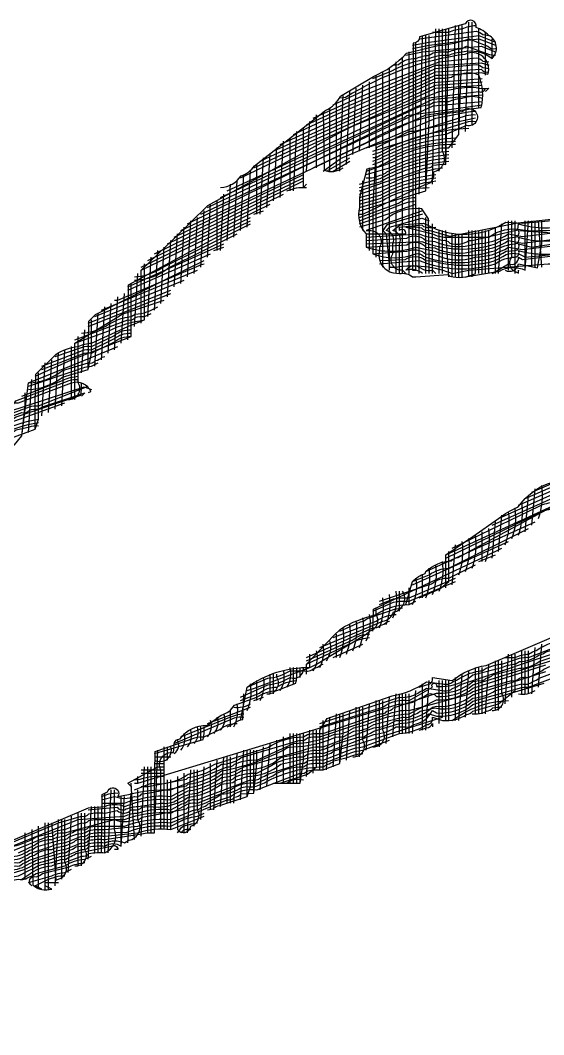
# Model space of a CAD drawing. Header units: millimetres. Extents: x 127 to 2034, y 513 to 812.
# Drawn here: x 1881.83 to 1884.99, y 526.45 to 532.58 of the extents above; entities that cross this region are included whole.
import ezdxf

# ---------------------------------------------------------------- set-up
doc = ezdxf.new("R2010")
doc.units = ezdxf.units.MM

# ---------------------------------------------------------------- blocks, each defined once
blk = doc.blocks.new('slj1')
at = {"color": 7, "linetype": 'Continuous'}
for points in [[(6.98, 3.4), (7.0625, 3.4275, -0.079867), (7.17, 3.46, -0.128288), (7.23, 3.47), (7.26, 3.51), (7.27, 3.78), (7.27, 3.84)], [(7, 3.68), (7.0575, 3.7025, -0.091936), (7.17, 3.74, -0.128288), (7.23, 3.75, -0.101873), (7.27, 3.76, -0.242423), (7.36, 3.74, 0.511311), (7.35, 3.81, 0.123106), (7.312, 3.834, 0.930572), (7.2788, 3.8447), (7.1412, 3.8053, -0.384278), (7.122, 3.786), (7.12, 3.1), (7.13, 3.1), (7.13, 3.79)], [(7.18, 3.82), (7.23, 3.82, -0.101873), (7.27, 3.83, -0.101873), (7.31, 3.84)], [(6.96, 3.34), (7.16, 3.41, 0.293702), (7.1825, 3.4175, -0.071068), (7.22, 3.42), (7.23, 3.83)], [(6.96, 3.27), (6.97, 3.27), (7.16, 3.36, 0.495274), (7.1825, 3.3975, 0.542165), (7.21, 3.46), (7.21, 3.83)], [(7.14, 3.8), (7.3125, 3.8225, -0.133918), (7.3325, 3.8125), (7.35, 3.81)], [(6.54, 3.35, 0.250721), (6.602, 3.386, 0.192582), (6.642, 3.416), (6.858, 3.584, 0.170623), (6.902, 3.626), (7.002, 3.686, 0.103209), (7.102, 3.756), (7.2, 3.78, 0.080249), (7.29, 3.8), (7.3475, 3.7775, 0.312376), (7.37, 3.77)], [(7.06, 3.72), (7.0775, 3.7225, -0.187601), (7.13, 3.74, -0.101873), (7.17, 3.75), (7.1825, 3.7575, -0.071068), (7.23, 3.76, -0.101873), (7.27, 3.77), (7.2825, 3.7775), (7.3525, 3.7525), (7.37, 3.75)], [(6.72, 3.48), (6.85, 3.54), (7.19, 3.69), (7.21, 3.69), (7.3275, 3.6975), (7.3475, 3.6925, 0.664627), (7.2775, 3.7525, 0.105366), (6.9175, 3.6225), (6.9, 3.62)], [(6.88, 3.6), (6.9825, 3.6475), (7.2, 3.73), (7.3125, 3.7425, -0.133918), (7.3325, 3.7325), (7.35, 3.73)], [(6.8, 3.54), (6.9025, 3.5875), (7.19, 3.71), (7.3125, 3.7225, -0.133918), (7.3325, 3.7125), (7.35, 3.71)], [(6.42, 3.22), (6.5625, 3.2875), (7.16, 3.57), (7.3275, 3.5925, 0.155205), (7.32, 3.69, 0.193916), (7.26, 3.69, 0.293702), (7.2375, 3.6825, -0.071068), (7.19, 3.68), (6.7, 3.46)], [(6.76, 3.51), (6.8825, 3.5675), (7.19, 3.7), (7.3275, 3.7075, 0.312376), (7.35, 3.7)], [(6.3, 2.94), (6.3, 3.1), (6.398, 3.194), (6.502, 3.296), (6.9025, 3.5175), (6.9425, 3.5375), (7.2, 3.64), (7.2425, 3.6475, -0.078052), (7.3125, 3.6525, 0.113888), (7.35, 3.65), (7.34, 3.64)], [(6.56, 3.34), (6.69, 3.4), (7.16, 3.62), (7.32, 3.64, 0.468375), (7.34, 3.65)], [(6.5, 3.29), (7.13, 3.59, -0.101873), (7.17, 3.6), (7.1825, 3.6075, -0.071068), (7.23, 3.61, -0.101873), (7.27, 3.62, -0.193916), (7.33, 3.62)], [(6.44, 3.24), (7.0825, 3.5575, 0.133918), (7.1025, 3.5675), (7.33, 3.6)], [(6.82, 3.41), (6.9825, 3.4875, -0.11591), (7.27, 3.58, -1.810136), (7.2825, 3.5375), (7.22, 3.51, 0.104058), (7.01, 3.44), (7, 3.44)], [(6.85, 3.4), (6.9025, 3.4375), (7.19, 3.56), (7.2825, 3.5775, -0.113888), (7.31, 3.58)], [(6.85, 3.58), (6.8525, 3.4025, 0.247), (6.91, 3.41)], [(6.98, 3.47), (7.2825, 3.5675, -0.113888), (7.31, 3.57)], [(7.31, 3.56), (7.1375, 3.5225, -0.113888), (7.11, 3.52), (7.01, 3.47), (7, 3.3), (7, 3.15, 0.182154), (7.13, 3.15, -0.293702), (7.1525, 3.1425, 0.144489), (7.32, 3.13, 0.136088), (7.4025, 3.1575), (7.43, 3.16, 0.535184), (7.44, 3.18), (7.48, 3.17), (7.99, 3.25), (8.0125, 3.2625, 0.113888), (8.04, 3.26, -0.091812), (8.22, 3.24, 0.182402), (8.27, 3.25), (8.35, 3.24)], [(7, 3.46), (7.2825, 3.5475, -0.113888), (7.31, 3.55)], [(7, 3.45), (7.0225, 3.4575, -0.107477), (7.29, 3.53)], [(7, 3.43), (7.0225, 3.4375, -0.120166), (7.25, 3.5)], [(7.25, 3.48, 0.145904), (7.0375, 3.4225, 0.133918), (7.0175, 3.4125), (6.982, 3.406), (6.96, 3.32), (6.96, 3.29, 0.264613), (6.98, 3.21), (6.98, 3.17, 0.16459), (7.13, 3.17), (7.1875, 3.1575, 0.1546), (7.37, 3.16, -0.141676), (7.43, 3.18, 0.535184), (7.44, 3.2, 0.140996), (7.6, 3.2, 0.080249)], [(7, 3.42), (7.0225, 3.4275, -0.120166), (7.25, 3.49)], [(6.96, 3.36), (7.0225, 3.3775, -0.109291), (7.23, 3.44)], [(6.98, 3.39), (7.05, 3.41, -0.097999), (7.23, 3.46)], [(6.98, 3.38, 0.162278), (7.0225, 3.3875, 0.133918), (7.0425, 3.3975, -0.09447), (7.23, 3.45)], [(6.96, 3.35), (7.0225, 3.3675, -0.109291), (7.23, 3.43)], [(6.96, 3.33), (7.0425, 3.3575, -0.075025), (7.21, 3.41)], [(6.96, 3.32), (7.0225, 3.3375, -0.093655), (7.19, 3.39)], [(6.96, 3.31), (7.0225, 3.3275, -0.093655), (7.19, 3.38)], [(6.74, 3.34), (6.7625, 3.3475, -0.113888), (6.79, 3.35), (6.8, 3.36)], [(6.96, 3.3), (7.0225, 3.3175, -0.093655), (7.19, 3.37)], [(6.96, 3.29), (7.0225, 3.3075, -0.13706), (7.17, 3.35)], [(6.96, 3.26), (7.0775, 3.3025, -0.187601), (7.13, 3.32)], [(6.98, 3.2), (7.14, 3.21, 0.101873), (7.18, 3.2), (7.21, 3.19, -0.293702), (7.2325, 3.1825, 0.239566), (7.29, 3.19), (7.3, 3.19), (7.4375, 3.2225), (7.44, 3.24, 0.140996), (7.6, 3.24, 0.080249), (7.69, 3.26), (7.71, 3.26), (8, 3.32), (8.0125, 3.3225, 0.113888), (8.04, 3.32, -0.091812), (8.22, 3.3), (8.33, 3.31)], [(7.08, 3.09), (7.08, 3.18, 0.505171), (7.06, 3.22), (7.0825, 3.2375), (7.1525, 3.2425), (7.1912, 3.2247, 0.236949), (7.4012, 3.2453), (7.4525, 3.2425), (7.6775, 3.2625), (7.7, 3.27, 0.113888), (7.7625, 3.2775, 0.133918), (7.7825, 3.2875), (7.8, 3.29, 0.073187), (7.99, 3.32), (8.2, 3.3, 0.133054), (8.29, 3.3), (8.35, 3.29)], [(8.33, 3.32), (8.07, 3.33, -0.148998), (8, 3.34), (7.7806, 3.3051, -0.134134), (7.6806, 3.2851, 0.291784), (7.6394, 3.2649), (7.4375, 3.2425), (7.2325, 3.2025), (7.17, 3.22, -0.293702), (7.1475, 3.2275, 0.071068), (7.1, 3.23), (7.18, 3.21, 0.101873), (7.22, 3.2), (7.35, 3.2, -0.217668), (7.4525, 3.2225, 0.071068), (7.5, 3.22, 0.073187), (7.69, 3.25), (7.9, 3.28, 0.080249), (7.99, 3.3), (8.2, 3.28, 0.133054), (8.29, 3.28), (8.35, 3.27)], [(6.96, 3.25), (7.0825, 3.2975, -0.083886), (7.13, 3.31)], [(7.17, 3.09), (7.17, 3.13), (7.168, 3.256), (7.148, 3.286, 0.205744), (7.0375, 3.2525), (6.96, 3.23)], [(6.98, 3.18), (7.1475, 3.1875, 0.1732), (7.37, 3.18, -0.141676), (7.43, 3.2, 0.535184), (7.44, 3.22), (7.5575, 3.2125), (7.5625, 3.2175, -0.071068), (7.61, 3.22, 0.20335), (7.65, 3.23), (7.66, 3.23, 0.293702), (7.6825, 3.2375), (7.9425, 3.2775, -0.113888), (7.97, 3.28, 0.365513), (8, 3.31), (8.2, 3.29, 0.133054), (8.29, 3.29), (8.35, 3.28)], [(6.98, 3.19), (7.1025, 3.1975, -0.342957), (7.16, 3.19), (7.1875, 3.1875, 0.194524), (7.31, 3.18, 0.136717), (7.41, 3.21), (7.4525, 3.2025), (7.84, 3.25), (7.88, 3.26, 0.11832), (7.99, 3.28), (8.2, 3.26, 0.133054), (8.29, 3.26), (8.35, 3.25)], [(7.15, 3.28), (6.98, 3.22), (6.99, 3.22, -0.611936), (7.02, 3.17), (7.02, 3.16, 0.43526), (7.0625, 3.0925), (7.08, 3.09, -0.236068), (7.12, 3.08), (7.13, 3.08), (7.2275, 3.0875), (7.2325, 3.0825, 0.180088), (7.31, 3.09), (7.31, 3.22)], [(6.98, 3.17), (7.1025, 3.1775, -0.396886), (7.16, 3.17), (7.1875, 3.1675, 0.194524), (7.31, 3.16, 0.136717), (7.41, 3.19), (7.4525, 3.1825), (7.84, 3.23), (7.88, 3.24, 0.11832), (7.99, 3.26), (8.2, 3.24, 0.133054), (8.29, 3.24), (8.35, 3.23)], [(7.02, 3.12), (7.14, 3.13, 0.176262), (7.37, 3.12, -0.141676), (7.43, 3.14, 0.535184), (7.44, 3.16, 0.140996), (7.6, 3.16, 0.182402), (7.65, 3.17), (7.66, 3.17, 0.293702), (7.6825, 3.1775), (7.9425, 3.2175, -0.113888), (7.97, 3.22, 0.365513), (8, 3.25), (8.2, 3.23, 0.133054), (8.29, 3.23), (8.35, 3.22)], [(7.15, 3.27), (7.0425, 3.2375), (7.03, 3.22), (7.04, 3.21), (7.05, 3.11), (7.07, 3.11, -0.14078), (7.24, 3.09), (7.29, 3.1), (7.53, 3.12), (7.59, 3.12, 0.716283), (7.63, 3.17), (7.63, 3.26)], [(7.1, 3.09), (7.09, 3.1, -0.611936), (7.06, 3.15), (7.06, 3.18, 0.505171), (7.04, 3.22), (7.05, 3.23), (7.1475, 3.2575), (7.17, 3.25)], [(7.28, 3.08), (7.3825, 3.0975, -0.256767), (7.46, 3.1), (7.47, 3.25)], [(7.4, 3.1, 0.505171), (7.44, 3.12), (7.4975, 3.1075), (7.51, 3.18), (7.51, 3.25)], [(7.44, 3.09), (7.44, 3.1), (7.4375, 3.0925, -0.554248), (7.42, 3.14), (7.42, 3.25)], [(6.28, 3.08, 0.136088), (6.3625, 3.1075), (6.63, 3.24)], [(6.98, 3.21), (7.1, 3.21, 0.720759), (7.08, 3.22), (7.08, 3.23), (7.1475, 3.2375), (7.1525, 3.2325, 0.071068), (7.19, 3.23)], [(7, 3.15), (7.1025, 3.1575, -0.266957), (7.16, 3.15), (7.1875, 3.1475, 0.194524), (7.31, 3.14, 0.136717), (7.41, 3.17), (7.4525, 3.1625), (7.84, 3.21), (7.88, 3.22, 0.11832), (7.99, 3.24), (8.2, 3.22, 0.133054), (8.29, 3.22), (8.35, 3.21)], [(7.02, 3.13), (7.0975, 3.1325, -0.328126), (7.16, 3.13), (7.1875, 3.1275, 0.119443), (7.32, 3.12, 0.136088), (7.4025, 3.1475, -0.247), (7.46, 3.14), (7.66, 3.16, 0.293702), (7.6825, 3.1675), (7.7, 3.17, 0.113888), (7.7625, 3.1775, 0.133918), (7.7825, 3.1875), (7.8, 3.19, 0.073187), (7.99, 3.22), (8.17, 3.2, -0.182402), (8.22, 3.19), (8.35, 3.19), (8.368, 3.186, -0.641698), (8.36, 3.17)], [(7.36, 3.09), (7.41, 3.12, 0.576553), (7.44, 3.14), (7.4525, 3.1325), (7.93, 3.19), (7.9425, 3.1975, 0.347841), (8, 3.23), (8.2, 3.21, 0.133054), (8.29, 3.21), (8.35, 3.2)], [(6.28, 3.07, 0.161608), (6.3825, 3.1075), (6.59, 3.21)], [(5.98, 2.62), (5.98, 2.7), (5.982, 2.786), (6.042, 2.846, -0.11832), (6.11, 2.87, -0.101873), (6.15, 2.88), (6.26, 2.93), (6.31, 2.95), (6.31, 3.12)], [(7.15, 3.09, 0.259426), (7.1, 3.1, -0.414214), (7.14, 3.11), (7.1525, 3.1025, 0.113888), (7.18, 3.1), (7.19, 3.09)], [(6.12, 2.91, 0.136088), (6.2025, 2.9375), (6.2225, 2.9475, -0.083886), (6.27, 2.96), (6.2825, 2.9675, 0.1271), (6.35, 2.99)], [(5.96, 2.74, 0.161608), (6.0625, 2.7775), (6.14, 2.8), (6.15, 2.85), (6.15, 2.95)], [(6.1, 2.89), (6.26, 2.95, 0.293702), (6.2825, 2.9575, -0.113888), (6.31, 2.96), (6.33, 2.97)], [(6.1, 2.88), (6.2025, 2.9175, -0.079867), (6.31, 2.95)], [(6.04, 2.84), (6.1225, 2.8675, -0.113888), (6.15, 2.87), (6.2175, 2.9025, -0.187601), (6.27, 2.92)], [(6, 2.81), (6.1225, 2.8575, -0.113888), (6.15, 2.86), (6.2175, 2.8925, -0.187601), (6.27, 2.91)], [(6, 2.8), (6.1225, 2.8475, -0.113888), (6.15, 2.85), (6.2175, 2.8825, -0.187601), (6.27, 2.9)], [(6.08, 2.71, 0.611936), (6.11, 2.76), (6.11, 2.9)], [(5.96, 2.76, 0.161608), (6.0625, 2.7975), (6.14, 2.82, 0.293702), (6.1625, 2.8275, 0.133918), (6.1825, 2.8375), (6.19, 2.84)], [(5.74, 2.53), (5.8225, 2.5675, -0.083886), (5.87, 2.58), (5.98, 2.62), (5.99, 2.65), (5.99, 2.79)], [(5.96, 2.75), (6.11, 2.8, -0.101873), (6.15, 2.81), (6.17, 2.82)], [(5.72, 2.34), (5.72, 2.41), (5.722, 2.516), (5.78, 2.57), (5.9225, 2.6575), (6.1175, 2.7225, 0.071068), (6.12, 2.76)], [(5.86, 2.43), (5.86, 2.45), (5.862, 2.656), (5.882, 2.676, 0.192582), (5.922, 2.706), (6.0825, 2.7675, -0.113888), (6.11, 2.77)], [(5.92, 2.7), (5.93, 2.7), (6.09, 2.76, -0.418712), (6.1475, 2.7325), (6.14, 2.73)], [(5.94, 2.72), (6.0625, 2.7675, -0.083886), (6.11, 2.78)], [(5.86, 2.65), (5.9625, 2.6875, -0.113888), (5.99, 2.69), (6.14, 2.75)], [(5.86, 2.64), (5.94, 2.67, 0.293702), (5.9625, 2.6775, -0.113888), (5.99, 2.68), (6.0025, 2.6875), (6.13, 2.73), (6.12, 2.72)], [(5.88, 2.46), (5.88, 2.51, -0.453695), (5.9175, 2.5725), (5.94, 2.6), (5.95, 2.69), (5.95, 2.73)], [(7.14, 1.84), (7.1625, 1.8475, 0.504798), (7.18, 1.87), (7.24, 1.86, -0.131663), (7.342, 1.906), (7.54, 1.99, -0.598932)], [(7.22, 2.14), (7.22, 2.24), (7.302, 2.296), (7.38, 2.35, -0.087559), (7.438, 2.384), (7.46, 2.41, -0.16379), (7.5575, 2.4625), (7.67, 2.52, -0.141676), (7.73, 2.54), (7.76, 2.57, -0.618072), (7.7875, 2.5925), (7.79, 2.7)], [(5.78, 2.57), (5.87, 2.6, -0.081967), (5.99, 2.64)], [(5.8, 2.59), (5.87, 2.61, -0.081967), (5.99, 2.65)], [(5.76, 2.55), (5.8425, 2.5875, 0.098524), (5.9225, 2.6175), (5.9625, 2.6275, -0.113888), (5.99, 2.63)], [(7.1, 2.09), (7.12, 2.16, -0.123106), (7.158, 2.184), (7.16, 2.19, -0.173447), (7.2375, 2.2225, -0.171293), (7.2575, 2.2325), (7.3225, 2.2675), (7.55, 2.39), (7.55, 2.5)], [(7.5, 2.35, 0.123106), (7.51, 2.45)], [(6.18, 1.34), (6.18, 1.35), (6.182, 1.516), (6.198, 1.524, -1.117966), (6.23, 1.51), (6.262, 1.516, -0.07322), (6.39, 1.53), (6.56, 1.6, 0.293702), (6.5825, 1.6075, -0.128288), (6.65, 1.62), (6.76, 1.67, 0.099792), (6.8825, 1.6975, 0.150368), (6.9425, 1.7175), (6.9825, 1.7275, -0.10488), (7.11, 1.76), (7.1925, 1.8025, 0.190171), (7.3025, 1.8375), (7.5225, 1.9075, -0.083886)], [(7.24, 2.26), (7.5025, 2.3875, -0.083886), (7.55, 2.4), (7.57, 2.41)], [(7.44, 2.3, 0.123106), (7.45, 2.4)], [(6.18, 1.49), (6.25, 1.49, -0.101873), (6.29, 1.5, -0.115797), (6.39, 1.51), (6.4425, 1.5375, 0.133598), (6.5425, 1.5775, 0.1271), (6.61, 1.6), (6.79, 1.65, -0.128288), (6.85, 1.66), (7.0025, 1.7175, 0.1271), (7.07, 1.74, 0.209565), (7.18, 1.78), (7.1925, 1.7825, 0.190171), (7.3025, 1.8175), (7.5225, 1.8875, -0.083886)], [(7.22, 2.23), (7.5025, 2.3675, -0.083886), (7.55, 2.38), (7.57, 2.39)], [(7.4, 2.27, 0.123106), (7.41, 2.37)], [(7.42, 2.29, 0.133918), (7.43, 2.38)], [(7.4, 1.93), (7.43, 1.93, -0.101873), (7.47, 1.94), (7.4825, 1.9475, 0.133918), (7.5025, 1.9575), (7.5225, 1.9675, -0.083886), (7.57, 1.98), (7.6, 1.99, 0.293702), (7.6225, 1.9975, 0.133918), (7.6425, 2.0075), (7.7425, 2.0275), (8.1, 2.19), (8.1925, 2.1725, 0.288471), (8.39, 2.18, 0.716283), (8.43, 2.23), (8.43, 2.33)], [(7.12, 2.16), (7.17, 2.18, -0.141676), (7.23, 2.2), (7.47, 2.32)], [(7.3, 2.2, 0.123106), (7.31, 2.3)], [(7.34, 2.22, 0.123106), (7.35, 2.32)], [(6.28, 1.53), (6.33, 1.55, 0.196391), (6.4425, 1.5775, 0.098524), (6.5225, 1.6075), (6.6825, 1.6575, -0.143493), (6.79, 1.69), (6.8025, 1.6975, -0.071068), (6.85, 1.7), (7.02, 1.76, 0.293702), (7.0425, 1.7675, 0.133918), (7.0625, 1.7775), (7.1925, 1.8225, 0.190171), (7.3025, 1.8575), (7.32, 1.86, 0.293702), (7.3425, 1.8675, 0.133918), (7.3625, 1.8775), (7.4425, 1.8975, 0.150368), (7.5025, 1.9175), (7.6, 1.95, 0.293702)], [(6.84, 1.72), (7.03, 1.78, -0.197586), (7.11, 1.8), (7.18, 1.84, -1.716063), (7.1925, 1.8425, 0.190171), (7.3025, 1.8775), (7.39, 1.9, -0.101873), (7.43, 1.91), (7.4425, 1.9175, 0.150368), (7.5025, 1.9375, 0.133918), (7.5225, 1.9475), (7.57, 1.96, -0.101873), (7.61, 1.97), (7.66, 1.99), (8.12, 2.17), (8.17, 2.16, -0.110918), (8.2125, 2.1425, 0.256767), (8.29, 2.14), (8.29, 2.29)], [(6.84, 1.59), (6.84, 1.71), (6.862, 1.746), (7.058, 1.814, 0.106702), (7.162, 1.856), (7.21, 1.85, 0.24085), (7.2425, 1.8575, 0.133918), (7.2625, 1.8675), (7.2825, 1.8775, -0.083886), (7.33, 1.89), (7.3425, 1.8975, -0.083886), (7.39, 1.91), (7.4425, 1.9275, -0.113888), (7.47, 1.93), (7.6, 1.98, 0.293702), (7.6225, 1.9875, 0.133918), (7.6425, 1.9975), (7.69, 2), (8.12, 2.18), (8.17, 2.17, -0.110918), (8.2125, 2.1525, 0.275552), (8.31, 2.15), (8.31, 2.29)], [(7.26, 2.18, 0.123106), (7.27, 2.28)], [(7.28, 2.19, 0.123106), (7.29, 2.29)], [(7.02, 2.1), (7.1775, 2.1525, -0.187601), (7.23, 2.17), (7.31, 2.21)], [(7.18, 2.12, 0.133918), (7.19, 2.21)], [(7.2, 2.13, 0.133918), (7.21, 2.22)], [(7.16, 2.11, 0.133918), (7.17, 2.2)], [(6.84, 1.73), (7.08, 1.81, 0.200551), (7.1425, 1.8275, 0.133918), (7.1625, 1.8375), (7.21, 1.83, 0.24085), (7.2425, 1.8375, 0.133918), (7.2625, 1.8475), (7.6, 1.96, 0.293702), (7.6225, 1.9675, 0.133918), (7.6425, 1.9775), (7.65, 1.98), (7.7575, 2.0025), (7.7625, 2.0075), (8.1, 2.16), (8.22, 2.13, 0.125644), (8.27, 2.12)], [(7, 2.07), (7.0625, 2.0975, -0.071068), (7.11, 2.1), (7.25, 2.16)], [(7.02, 2.09), (7.0625, 2.1075, -0.071068), (7.11, 2.11), (7.25, 2.17)], [(7.12, 2.09, 0.162278), (7.13, 2.17)], [(6.28, 1.55), (6.29, 1.55), (7.08, 1.79, 0.200551), (7.1425, 1.8075, 0.133918), (7.1625, 1.8175, -0.364842), (7.1925, 1.8125, 0.190171), (7.3025, 1.8475), (7.57, 1.93), (7.8375, 2.0225), (8.07, 2.14, -0.087559), (8.1525, 2.1325, -0.098524), (8.2325, 2.1025), (8.25, 2.1)], [(6.3, 1.54), (6.32, 1.54), (6.4375, 1.5625), (6.4425, 1.5675, 0.133598), (6.5425, 1.6075, 0.150368), (6.6025, 1.6275), (6.78, 1.68, 0.293702), (6.8025, 1.6875, -0.071068), (6.84, 1.69), (7.0425, 1.7575, -0.128288), (7.11, 1.77), (7.2825, 1.8175, 0.133918), (7.3025, 1.8275), (7.42, 1.86, 0.293702), (7.4425, 1.8675, -0.113888), (7.47, 1.87), (7.51, 1.89, -0.141676), (7.57, 1.91)], [(6.84, 1.96), (7.03, 2.04, 0.285914), (7.0625, 2.0675, 0.542165), (7.09, 2.13)], [(7.04, 2.03, 0.133918), (7.05, 2.12)], [(7.06, 2.05, 0.162278), (7.07, 2.13)], [(6.14, 1.47), (6.2275, 1.4775, 0.312376), (6.25, 1.47, -0.101873), (6.29, 1.48), (6.36, 1.49, 0.182402), (6.41, 1.5, -0.141676), (6.47, 1.52), (6.56, 1.56, 0.293702), (6.5825, 1.5675, -0.128288), (6.65, 1.58), (6.6825, 1.5975, -0.143493), (6.79, 1.63), (6.8025, 1.6375, -0.071068), (6.85, 1.64), (7.0025, 1.6975, 0.1271), (7.07, 1.72), (7.1, 1.72, 0.293702), (7.1225, 1.7275, 0.252854), (7.18, 1.77), (7.1925, 1.7625, 0.190171), (7.3025, 1.7975), (7.4425, 1.8375, -0.113888), (7.47, 1.84), (7.6, 1.89, 0.293702)], [(6.18, 1.5), (6.22, 1.51, 0.193916), (6.28, 1.51, 0.293702), (6.3025, 1.5175), (6.32, 1.52), (6.4375, 1.5425), (6.4425, 1.5475, 0.133598), (6.5425, 1.5875, 0.084285), (6.7425, 1.6575), (6.76, 1.66, 0.099792), (6.8825, 1.6875, -0.113888), (6.91, 1.69), (6.9425, 1.7075, 0.150368), (7.0025, 1.7275), (7.09, 1.75, 0.24085), (7.1225, 1.7575, 0.133918), (7.1425, 1.7675), (7.1875, 1.7775, 0.237668), (7.3025, 1.8075, 0.1271), (7.37, 1.83), (7.45, 1.85, 0.24085), (7.4825, 1.8575, 0.133918), (7.5025, 1.8675), (7.5825, 1.8975, 0.1271)], [(6.8, 1.88), (6.8, 1.91), (6.882, 1.996), (6.902, 2.016, -0.074583), (7.01, 2.06, -0.150368), (7.11, 2.09), (7.13, 2.1)], [(7.02, 2.02, 0.133918), (7.03, 2.11)], [(4.88, 2.08), (4.88, 1.64), (4.89, 0.94), (5.02, 0.93), (5.1775, 0.9925), (5.2575, 1.0225, -0.187601), (5.31, 1.04), (5.5225, 1.1375, 0.136365), (5.6625, 1.1875), (5.86, 1.28, 0.293702), (5.8825, 1.2875, 0.133918), (5.9025, 1.2975), (5.92, 1.3, 0.293702), (5.9425, 1.3075, 0.133918), (5.9625, 1.3175), (6.03, 1.34, -0.101873), (6.07, 1.35), (6.12, 1.37, 0.293702), (6.1425, 1.3775, -0.071068), (6.19, 1.38), (6.3025, 1.3975, -0.071068), (6.34, 1.4), (6.35, 1.65)], [(6.6, 1.74), (6.62, 1.84, -0.160657), (6.81, 1.9), (6.83, 1.91), (6.98, 2), (6.99, 2.01, 0.506738), (7.01, 2.06), (7.01, 2.08)], [(6.88, 1.99), (7.01, 2.04, -0.141676), (7.07, 2.06)], [(6.9, 2.01), (6.9625, 2.0375, 0.133918), (6.9825, 2.0475), (7.0425, 2.0675, -0.083886), (7.09, 2.08)], [(6.98, 1.98, 0.162278), (6.99, 2.06)], [(6.8, 1.93), (7, 2.02, 0.293702), (7.0225, 2.0275, 0.133918), (7.0425, 2.0375), (7.05, 2.04)], [(6.92, 1.94, 0.133918), (6.93, 2.03)], [(6.94, 1.95, 0.133918), (6.95, 2.04)], [(6.96, 1.96, 0.133918), (6.97, 2.05)], [(6.8, 1.92), (6.9375, 1.9825, -0.187601), (6.99, 2)], [(6.9, 1.93, 0.133918), (6.91, 2.02)], [(6.8, 1.91), (6.9425, 1.9775, -0.083886), (6.99, 1.99)], [(6.84, 1.9, 0.162278), (6.85, 1.97)], [(6.86, 1.92, 0.223304), (6.87, 1.98)], [(5.7175, 1.2825), (6.11, 1.44), (6.25, 1.45, -0.101873), (6.29, 1.46, -0.115797), (6.39, 1.47), (6.4225, 1.4875, 0.133918), (6.4425, 1.4975, -0.113888), (6.47, 1.5), (6.63, 1.56, 0.24085), (6.6625, 1.5675, 0.133918), (6.6825, 1.5775), (6.78, 1.61, 0.293702), (6.8025, 1.6175, -0.071068), (6.85, 1.62), (6.9225, 1.6475, -0.083886), (6.97, 1.66), (7.08, 1.7, 0.136088), (7.1625, 1.7275, 0.504798), (7.18, 1.75), (7.21, 1.74, 0.184416), (7.2825, 1.7575, 0.133918), (7.3025, 1.7675), (7.38, 1.79), (7.43, 1.83), (7.43, 1.94)], [(6.82, 1.89, 0.223304), (6.83, 1.95)], [(5.602, 1.246), (6.1412, 1.4753), (6.19, 1.48, -0.193916), (6.25, 1.48, -0.120666), (6.39, 1.5), (6.4425, 1.5275, 0.133598), (6.5425, 1.5675, 0.150368), (6.6025, 1.5875), (6.62, 1.59, 0.161608), (6.7225, 1.6275), (6.82, 1.65, 0.162278), (6.8625, 1.6575, 0.133918), (6.8825, 1.6675), (6.96, 1.69, 0.293702), (6.9825, 1.6975, 0.133918), (7.0025, 1.7075), (7.08, 1.73, 0.133918), (7.17, 1.76), (7.1925, 1.7525, 0.190171), (7.3025, 1.7875), (7.5175, 1.8525, -0.150368)], [(6.62, 1.84), (6.6825, 1.8675, 0.1271), (6.75, 1.89), (6.79, 1.89, 0.24085), (6.8225, 1.8975, 0.133918), (6.8425, 1.9075), (6.85, 1.91)], [(7.36, 1.77, 0.611936), (7.39, 1.82), (7.39, 1.92)], [(6.36, 1.41), (6.36, 1.59, -0.618717), (6.3975, 1.6425), (6.4, 1.66, -0.503726), (6.418, 1.684, -0.259444), (6.4988, 1.7247), (6.542, 1.756, 0.192582), (6.582, 1.786), (6.65, 1.81, -0.141676), (6.71, 1.83), (6.7675, 1.8525, 0.071068), (6.77, 1.9)], [(6.6, 1.81), (6.6825, 1.8475, 0.1271), (6.75, 1.87, 0.602952), (6.79, 1.9)], [(6.68, 1.82, 0.611936), (6.71, 1.87), (6.71, 1.88)], [(6.72, 1.83, 0.223304), (6.73, 1.89)], [(6.74, 1.84, 0.223304), (6.75, 1.9)], [(5.6625, 1.2675), (6.05, 1.43), (6.12, 1.45, 0.293702), (6.1425, 1.4575, -0.071068), (6.19, 1.46), (6.2275, 1.4675, 0.430291), (6.27, 1.47), (6.28, 1.47, 0.293702), (6.3025, 1.4775), (6.32, 1.48, 0.191272), (6.4425, 1.5075, 0.133598), (6.5425, 1.5475), (6.5775, 1.5525, -0.171293), (6.5975, 1.5625), (6.62, 1.57, 0.161608), (6.7225, 1.6075), (6.82, 1.63, 0.162278), (6.8625, 1.6375, 0.133918), (6.8825, 1.6475), (6.96, 1.67), (7.21, 1.75), (7.21, 1.86)], [(6.6, 1.8), (6.6575, 1.8225, -0.187601), (6.71, 1.84, -0.141676), (6.77, 1.86)], [(6.62, 1.77, 0.162278), (6.63, 1.85)], [(6.66, 1.8, 0.162278), (6.67, 1.87)], [(6.56, 1.72), (6.58, 1.73, -0.163923), (6.6075, 1.7425), (6.61, 1.82)], [(7.44, 1.82, 0.182402), (7.49, 1.83)], [(6.58, 1.78, 0.182402), (6.63, 1.79)], [(6.58, 1.72, 0.162278), (6.59, 1.79)], [(6.94, 1.63, 0.611936), (6.97, 1.68), (6.97, 1.78)], [(7, 1.66, 0.611936), (7.03, 1.71), (7.03, 1.8)], [(7.24, 1.74, -0.152233), (7.41, 1.8)], [(7.3, 1.76, 0.162278), (7.3425, 1.7675, 0.133918), (7.3625, 1.7775, -0.113888), (7.39, 1.78)], [(5.93, 1.34), (5.9775, 1.3625, -0.187601), (6.03, 1.38, -0.101873), (6.07, 1.39), (6.0825, 1.3975, 0.133918), (6.1025, 1.4075), (6.12, 1.41, 0.293702), (6.1425, 1.4175, -0.071068), (6.19, 1.42), (6.25, 1.42, -0.120666), (6.39, 1.44), (6.46, 1.47, 0.293702), (6.4825, 1.4775, 0.133918), (6.5025, 1.4875), (6.57, 1.51, -0.197586), (6.65, 1.53), (6.78, 1.58, 0.293702), (6.8025, 1.5875, -0.071068), (6.85, 1.59), (6.9, 1.61), (6.91, 1.7), (6.91, 1.76)], [(6.4, 1.67), (6.5825, 1.7475, -0.113888), (6.61, 1.75)], [(6.42, 1.69), (6.5625, 1.7475, -0.083886), (6.61, 1.76)], [(6.52, 1.7, 0.259426), (6.53, 1.75)], [(6.54, 1.71, 0.259426), (6.55, 1.76)], [(6.34, 1.4), (6.34, 1.52), (6.342, 1.646), (6.4625, 1.6875, -0.113888), (6.49, 1.69), (6.5375, 1.7125, -0.187601), (6.59, 1.73)], [(6.34, 1.64), (6.4875, 1.6825, 0.071068), (6.49, 1.72)], [(6.46, 1.67, 0.259426), (6.47, 1.72)], [(6.5, 1.69, 0.259426), (6.51, 1.74)], [(7.14, 1.71), (7.1625, 1.7175, 0.28935), (7.18, 1.73), (7.18, 1.72)], [(6.42, 1.65, 0.259426), (6.43, 1.7)], [(6.44, 1.66, 0.259426), (6.45, 1.71)], [(5.9025, 1.3575, 0.098524), (5.9825, 1.3875), (6.03, 1.4, -0.101873), (6.07, 1.41), (6.12, 1.43, 0.293702), (6.1425, 1.4375, -0.071068), (6.19, 1.44), (6.25, 1.44, -0.120666), (6.39, 1.46), (6.4425, 1.4875, -0.113888), (6.47, 1.49), (6.57, 1.53, -0.197586), (6.65, 1.55), (6.6975, 1.5725, -0.152519), (6.79, 1.6), (6.8025, 1.6075, -0.071068), (6.85, 1.61), (6.9225, 1.6375, -0.083886), (6.97, 1.65), (7.05, 1.68)], [(6.34, 1.62, 0.677033), (6.39, 1.66)], [(6.4, 1.64, 0.377348), (6.41, 1.68)], [(4.82, 0.98), (5.0125, 0.9625, 0.190171), (5.1225, 0.9975), (5.51, 1.16, -0.101873), (5.55, 1.17, 0.115249), (5.6225, 1.1975), (5.86, 1.31, 0.293702), (5.8825, 1.3175, 0.133918), (5.9025, 1.3275, 0.150368), (5.9625, 1.3475, 0.133918), (5.9825, 1.3575), (6.06, 1.38, 0.293702), (6.0825, 1.3875, -0.083886), (6.13, 1.4), (6.1425, 1.4075, -0.071068), (6.19, 1.41), (6.29, 1.42, -0.115797), (6.39, 1.43), (6.56, 1.5, 0.293702), (6.5825, 1.5075, 0.133918), (6.6025, 1.5175), (6.64, 1.52), (6.65, 1.61), (6.65, 1.65)], [(5.04, 0.79), (5.04, 0.96), (5.07, 0.99), (5.1825, 1.0475, 0.133918), (5.2025, 1.0575), (6.02, 1.39, 0.293702), (6.0425, 1.3975, -0.113888), (6.07, 1.4), (6.22, 1.44, 0.193916), (6.28, 1.44, 0.293702), (6.3025, 1.4475), (6.32, 1.45), (6.4375, 1.4725), (6.4425, 1.4775, 0.133598), (6.5425, 1.5175, 0.150368), (6.6025, 1.5375), (6.62, 1.54, 0.162278), (6.6625, 1.5475, 0.133918), (6.6825, 1.5575, -0.104944), (6.85, 1.6), (6.8625, 1.6075, 0.133918), (6.8825, 1.6175), (6.9225, 1.6275, -0.083886), (6.97, 1.64)], [(6.5, 1.47), (6.5175, 1.4725, -0.171293), (6.5375, 1.4825), (6.62, 1.51), (6.63, 1.54), (6.63, 1.65)], [(6.28, 1.56), (6.2975, 1.5625, -0.113888), (6.37, 1.57)], [(6.41, 1.57), (6.41, 1.41, 0.673286), (6.45, 1.42, 0.506738), (6.47, 1.47), (6.47, 1.59)], [(6.74, 1.55, -0.259426), (6.79, 1.56)], [(4.9, 0.93), (5.02, 0.92), (5.1225, 0.9575), (5.2025, 0.9975, 0.076867), (5.4225, 1.0875, 0.098524), (5.5025, 1.1175, -0.083886), (5.55, 1.13, 0.185996), (5.6025, 1.1475), (5.86, 1.27, 0.293702), (5.8825, 1.2775, 0.133918), (5.9025, 1.2875, 0.150368), (5.9625, 1.3075, 0.133918), (5.9825, 1.3175), (6.06, 1.34, 0.293702), (6.0825, 1.3475, 0.133918), (6.1025, 1.3575), (6.12, 1.36, 0.293702), (6.1425, 1.3675, -0.071068), (6.19, 1.37, -0.193916), (6.25, 1.37), (6.2625, 1.3775, 0.542165), (6.29, 1.44), (6.29, 1.53)], [(4.9, 0.92), (5.0125, 0.9125), (5.0975, 0.9325), (5.1825, 0.9775, -0.083886), (5.23, 0.99), (5.2575, 1.0025, -0.187601), (5.31, 1.02), (5.55, 1.12, 0.185996), (5.6025, 1.1375), (5.8425, 1.2575, 0.150368), (5.9025, 1.2775, 0.098524), (5.9825, 1.3075), (6.03, 1.32, -0.101873), (6.07, 1.33), (6.12, 1.35, 0.293702), (6.1425, 1.3575, -0.071068), (6.19, 1.36, -0.297271), (6.24, 1.36), (6.25, 1.51)], [(5.94, 1.26), (5.97, 1.28, -0.141676), (6.03, 1.3, -0.101873), (6.07, 1.31), (6.12, 1.33, 0.293702), (6.1425, 1.3375, -0.071068), (6.19, 1.34, 0.408646), (6.22, 1.41), (6.22, 1.53)], [(6.18, 1.51), (6.2025, 1.5175, -0.113888), (6.23, 1.52)], [(4.98, 0.96), (5.0125, 0.9525, 0.190171), (5.1225, 0.9875), (5.25, 1.04, -0.141676), (5.31, 1.06), (5.55, 1.16, 0.185996), (5.6025, 1.1775), (5.8425, 1.2975, 0.150368), (5.9025, 1.3175, 0.150368), (5.9625, 1.3375), (6.03, 1.36, -0.101873), (6.07, 1.37), (6.12, 1.39, 0.293702), (6.1425, 1.3975, -0.071068), (6.19, 1.4), (6.2575, 1.4025, -0.117992), (6.39, 1.42), (6.4225, 1.4375, -0.083886), (6.47, 1.45), (6.49, 1.46)], [(4.98, 0.95), (5.0125, 0.9425, 0.190171), (5.1225, 0.9775), (5.2025, 1.0175, 0.098524), (5.2825, 1.0475, 0.098524), (5.3625, 1.0775), (5.55, 1.15, 0.115249), (5.6225, 1.1775), (5.86, 1.29, 0.293702), (5.8825, 1.2975, 0.133918), (5.9025, 1.3075), (5.92, 1.31, 0.293702), (5.9425, 1.3175, 0.133918), (5.9625, 1.3275), (5.9775, 1.3325, -0.187601), (6.03, 1.35, -0.101873), (6.07, 1.36), (6.0975, 1.3725, -0.312376), (6.12, 1.38, 0.293702), (6.1425, 1.3875, -0.071068), (6.19, 1.39), (6.29, 1.4, -0.115797), (6.39, 1.41), (6.49, 1.45)], [(6.1, 1.3, 0.611936), (6.13, 1.35), (6.13, 1.46)], [(6.03, 1.43), (6.03, 1.42), (6.0425, 1.2575), (6.05, 1.26, 0.506738), (6.07, 1.31), (6.07, 1.44)], [(6.41, 1.4), (6.4225, 1.4175, -0.083886), (6.47, 1.43)], [(6.42, 1.4, -0.375), (6.45, 1.41)], [(5.97, 1.41), (5.9725, 1.2425, 0.245819), (6.03, 1.23), (6.01, 1.24), (6.01, 1.25), (6.05, 1.25)], [(5.58, 1.11), (5.81, 1.23, -0.127691), (5.8775, 1.2525), (5.8825, 1.2575, -0.083886), (5.93, 1.27), (5.9625, 1.2875, 0.133918), (5.9825, 1.2975, -0.083886), (6.03, 1.31), (6.06, 1.32, 0.293702), (6.0825, 1.3275, 0.133918), (6.1025, 1.3375), (6.21, 1.36, -0.535184), (6.23, 1.35), (6.22, 1.35)], [(5.6, 1.11), (5.8825, 1.2475, -0.083886), (5.93, 1.26, 0.24085), (5.9625, 1.2675, 0.133918), (5.9825, 1.2775), (6.07, 1.3, -0.141676), (6.13, 1.32), (6.15, 1.33)], [(5.96, 1.25), (6.03, 1.27, -0.101873), (6.07, 1.28), (6.09, 1.29)], [(5.97, 1.24, -0.907873), (5.9825, 1.2675, 0.133918), (6.0025, 1.2775), (6.0825, 1.2975, -0.083886), (6.13, 1.31)], [(6, 1.23), (5.98, 1.24), (6.02, 1.26), (6.0425, 1.2675, -0.113888), (6.07, 1.27)]]:
    blk.add_lwpolyline(points, format="xyb", dxfattribs=at)
for points in [[(7.24, 3.47), (7.25, 3.84)], [(7.26, 3.51), (7.26, 3.84)], [(7.28, 3.52), (7.29, 3.85)], [(7.3, 3.54), (7.3, 3.85)], [(6.96, 3.28), (7.16, 3.34), (7.17, 3.55), (7.17, 3.81)], [(7.12, 3.78), (7.17, 3.79), (7.32, 3.81), (7.37, 3.79)], [(7.14, 3.33), (7.15, 3.81)], [(7.16, 3.34), (7.16, 3.81)], [(7.18, 3.36), (7.19, 3.83)], [(7.2, 3.4), (7.2, 3.83)], [(7.22, 3.42), (7.22, 3.83)], [(7.32, 3.59), (7.32, 3.83)], [(7.34, 3.69), (7.34, 3.82)], [(7.1, 3.75), (7.15, 3.76), (7.3275, 3.7775), (7.37, 3.76)], [(7.12, 3.77), (7.17, 3.78), (7.32, 3.8), (7.37, 3.78)], [(7.36, 3.74), (7.36, 3.8)], [(7.11, 3.09), (7.11, 3.76)], [(6.82, 3.56), (6.9575, 3.6225), (7.19, 3.72), (7.21, 3.72), (7.3275, 3.7275), (7.35, 3.72)], [(7.05, 3.1), (7.05, 3.71)], [(7.07, 3.09), (7.07, 3.73)], [(7.09, 3.09), (7.09, 3.74)], [(6.66, 3.43), (6.7825, 3.4875), (7.1825, 3.6675), (7.33, 3.68)], [(7.01, 3.14), (7.01, 3.69)], [(7.03, 3.11), (7.03, 3.7)], [(6.6, 3.38), (6.7225, 3.4375), (7.19, 3.65), (7.33, 3.66)], [(6.64, 3.41), (6.7625, 3.4675), (7.19, 3.66), (7.33, 3.67)], [(6.94, 3.45), (6.95, 3.65)], [(6.96, 3.46), (6.97, 3.66)], [(6.99, 3.47), (6.99, 3.67)], [(6.54, 3.32), (6.6625, 3.3775), (7.1825, 3.6175), (7.33, 3.63)], [(6.9, 3.4), (6.91, 3.63)], [(6.92, 3.42), (6.93, 3.64)], [(6.48, 3.27), (6.6025, 3.3275), (7.1825, 3.5975), (7.33, 3.61)], [(6.87, 3.4), (6.87, 3.59)], [(6.89, 3.4), (6.89, 3.61)], [(6.83, 3.41), (6.83, 3.57)], [(6.79, 3.35), (6.79, 3.53)], [(6.8, 3.4), (6.81, 3.55)], [(6.75, 3.34), (6.75, 3.5)], [(6.76, 3.34), (6.77, 3.52)], [(6.7, 3.31), (6.71, 3.47)], [(6.72, 3.32), (6.73, 3.49)], [(6.66, 3.27), (6.67, 3.44)], [(6.68, 3.29), (6.69, 3.45)], [(6.86, 3.4), (6.93, 3.44)], [(6.65, 3.27), (6.65, 3.42)], [(6.88, 3.4), (6.93, 3.43)], [(6.99, 3.16), (6.99, 3.41)], [(6.38, 3.18), (6.79, 3.38)], [(6.4, 3.2), (6.79, 3.39)], [(6.6, 3.22), (6.61, 3.39)], [(6.62, 3.23), (6.63, 3.4)], [(6.34, 3.15), (6.79, 3.37)], [(6.56, 3.19), (6.57, 3.36)], [(6.58, 3.2), (6.59, 3.37)], [(6.78, 3.35), (6.8, 3.35)], [(6.97, 3.22), (6.97, 3.37)], [(6.32, 3.13), (6.73, 3.33)], [(6.54, 3.16), (6.55, 3.33)], [(6.3, 3.11), (6.69, 3.3)], [(6.5, 3.14), (6.51, 3.3)], [(6.53, 3.16), (6.53, 3.31)], [(6.96, 3.24), (7.13, 3.3)], [(7.14, 3.09), (7.14, 3.29)], [(6.26, 2.89), (6.262, 3.056), (6.5225, 3.1975), (6.63, 3.25)], [(6.3, 3.1), (6.63, 3.26)], [(6.44, 3.08), (6.45, 3.25)], [(6.46, 3.09), (6.47, 3.26)], [(6.48, 3.11), (6.49, 3.28)], [(6.64, 3.27), (6.67, 3.28)], [(7.16, 3.09), (7.16, 3.26)], [(7.41, 3.1), (7.41, 3.25)], [(7.43, 3.09), (7.43, 3.25)], [(7.46, 3.1), (7.46, 3.25)], [(7.48, 3.11), (7.48, 3.25)], [(7.49, 3.11), (7.49, 3.25)], [(7.51, 3.11), (7.5, 3.25)], [(6.42, 3.06), (6.43, 3.23)], [(7.18, 3.09), (7.18, 3.24)], [(7.2, 3.09), (7.2, 3.22)], [(7.21, 3.09), (7.21, 3.22)], [(7.23, 3.08), (7.22, 3.22)], [(7.29, 3.08), (7.29, 3.22)], [(7.3, 3.08), (7.3, 3.22)], [(7.32, 3.09), (7.32, 3.22)], [(7.33, 3.09), (7.33, 3.22)], [(7.34, 3.09), (7.34, 3.22)], [(7.35, 3.09), (7.35, 3.22)], [(7.37, 3.09), (7.37, 3.23)], [(7.38, 3.09), (7.39, 3.24)], [(6.38, 3.02), (6.39, 3.19)], [(6.4, 3.05), (6.41, 3.21)], [(7.24, 3.08), (7.24, 3.21)], [(7.25, 3.08), (7.25, 3.21)], [(7.26, 3.08), (7.26, 3.21)], [(7.27, 3.08), (7.27, 3.21)], [(6.26, 3.05), (6.55, 3.18)], [(6.34, 2.98), (6.35, 3.16)], [(6.36, 3), (6.37, 3.17)], [(6.52, 3.16), (6.55, 3.17)], [(6.14, 2.8), (6.14, 2.82), (6.142, 2.946), (6.162, 2.966), (6.37, 3.07), (6.49, 3.13)], [(6.26, 3.04), (6.51, 3.15)], [(6.32, 2.96), (6.33, 3.14)], [(6.18, 2.98), (6.47, 3.1)], [(6.22, 3.01), (6.23, 3.01), (6.4825, 3.1175), (6.49, 3.12)], [(6.16, 2.96), (6.43, 3.07)], [(6.28, 2.93), (6.29, 3.09)], [(5.98, 2.78), (6.09, 2.83), (6.27, 2.9), (6.27, 3.06)], [(6.14, 2.94), (6.39, 3.04)], [(6.1, 2.71), (6.1, 2.88), (6.2425, 2.9675), (6.37, 3.01)], [(6.14, 2.93), (6.39, 3.03)], [(6.22, 2.86), (6.23, 3.02)], [(6.24, 2.88), (6.25, 3.03)], [(6.18, 2.83), (6.19, 2.99)], [(6.2, 2.85), (6.21, 3)], [(6.16, 2.81), (6.17, 2.97)], [(6.12, 2.79), (6.13, 2.92)], [(5.94, 2.6), (5.96, 2.76), (6.11, 2.82), (6.23, 2.87)], [(6.06, 2.69), (6.07, 2.86)], [(6.09, 2.71), (6.09, 2.87)], [(6.02, 2.67), (6.03, 2.83)], [(6.04, 2.68), (6.05, 2.85)], [(6, 2.66), (6.01, 2.82)], [(5.96, 2.61), (5.97, 2.77)], [(5.88, 2.67), (5.8975, 2.6725), (6.1275, 2.7475), (6.15, 2.74)], [(5.82, 2.61), (6.07, 2.7)], [(7.48, 2.43), (7.69, 2.52)], [(7.44, 2.39), (7.67, 2.49)], [(7.46, 2.41), (7.69, 2.51)], [(7.36, 2.33), (7.65, 2.46)], [(7.38, 2.35), (7.67, 2.48)], [(7.48, 2.33), (7.49, 2.44)], [(7.22, 2.24), (7.57, 2.4)], [(7.46, 2.31), (7.47, 2.42)], [(7.16, 2.19), (7.49, 2.34)], [(7.36, 2.23), (7.37, 2.34)], [(7.38, 2.25), (7.39, 2.36)], [(7.33, 2.22), (7.33, 2.31)], [(7.12, 2.15), (7.41, 2.28)], [(7.24, 2.15), (7.25, 2.27)], [(7, 2.01), (7.002, 2.076), (7.3425, 2.2375), (7.39, 2.26)], [(7.14, 2.11), (7.2025, 2.1375), (7.23, 2.16), (7.23, 2.25)], [(7.32, 2.22), (7.37, 2.24)], [(7.15, 2.11), (7.15, 2.18)], [(7.08, 2.07), (7.08, 2.13)], [(7.11, 2.09), (7.11, 2.14)], [(6.89, 1.93), (6.89, 2)], [(6.88, 1.93), (6.97, 1.97)], [(7.5, 1.84), (7.51, 1.97)], [(6.62, 1.83), (6.6425, 1.8375), (6.81, 1.9), (6.81, 1.94)], [(7.4, 1.79), (7.41, 1.94)], [(7.42, 1.81), (7.42, 1.94)], [(7.45, 1.82), (7.45, 1.95)], [(7.46, 1.82), (7.46, 1.95)], [(7.47, 1.82), (7.47, 1.95)], [(7.48, 1.82), (7.49, 1.96)], [(7.34, 1.76), (7.35, 1.91)], [(7.37, 1.77), (7.37, 1.92)], [(7.38, 1.77), (7.38, 1.92)], [(6.69, 1.82), (6.69, 1.88)], [(6.7, 1.82), (6.7, 1.88)], [(6.76, 1.85), (6.76, 1.9)], [(6.78, 1.87), (6.78, 1.9)], [(7.26, 1.74), (7.27, 1.88)], [(7.28, 1.75), (7.29, 1.89)], [(7.31, 1.76), (7.31, 1.9)], [(7.32, 1.76), (7.32, 1.9)], [(7.33, 1.76), (7.33, 1.9)], [(6.65, 1.8), (6.65, 1.86)], [(7.15, 1.71), (7.15, 1.85)], [(7.16, 1.71), (7.17, 1.86)], [(7.2, 1.73), (7.2, 1.86)], [(7.22, 1.74), (7.22, 1.86)], [(7.23, 1.74), (7.23, 1.86)], [(7.25, 1.74), (7.25, 1.87)], [(6.64, 1.8), (6.67, 1.81)], [(7.04, 1.67), (7.05, 1.81)], [(7.06, 1.69), (7.07, 1.82)], [(7.08, 1.7), (7.08, 1.82)], [(7.09, 1.7), (7.09, 1.82)], [(7.1, 1.7), (7.1, 1.82)], [(7.11, 1.7), (7.11, 1.82)], [(7.12, 1.7), (7.13, 1.83)], [(6.5, 1.73), (6.63, 1.78)], [(6.95, 1.63), (6.95, 1.78)], [(6.96, 1.63), (6.96, 1.78)], [(6.98, 1.65), (6.99, 1.79)], [(7.01, 1.66), (7.01, 1.8)], [(7.02, 1.66), (7.02, 1.8)], [(6.57, 1.72), (6.57, 1.77)], [(6.86, 1.59), (6.87, 1.75)], [(6.88, 1.6), (6.89, 1.76)], [(6.9, 1.61), (6.9, 1.76)], [(6.92, 1.62), (6.93, 1.77)], [(6.48, 1.68), (6.48, 1.72)], [(6.85, 1.59), (6.85, 1.74)], [(6.7, 1.55), (6.78, 1.55), (6.79, 1.62), (6.79, 1.7)], [(6.72, 1.55), (6.8025, 1.5775), (6.83, 1.6), (6.83, 1.71)], [(6.73, 1.55), (6.73, 1.69)], [(6.75, 1.55), (6.75, 1.7)], [(6.76, 1.55), (6.76, 1.7)], [(6.77, 1.55), (6.77, 1.7)], [(6.78, 1.55), (6.78, 1.7)], [(6.8, 1.57), (6.81, 1.71)], [(6.82, 1.58), (6.82, 1.71)], [(6.37, 1.41), (6.37, 1.66)], [(6.38, 1.62), (6.38, 1.66)], [(6.66, 1.53), (6.67, 1.66)], [(6.68, 1.54), (6.69, 1.67)], [(6.71, 1.55), (6.71, 1.68)], [(6.34, 1.63), (6.39, 1.63)], [(6.54, 1.48), (6.55, 1.63)], [(6.56, 1.49), (6.56, 1.63)], [(6.57, 1.49), (6.57, 1.63)], [(6.58, 1.49), (6.59, 1.64)], [(6.6, 1.5), (6.61, 1.65)], [(6.62, 1.51), (6.62, 1.65)], [(6.64, 1.52), (6.64, 1.65)], [(6.27, 1.54), (6.26, 1.55), (6.35, 1.6), (6.37, 1.6)], [(6.3, 1.39), (6.31, 1.6)], [(6.32, 1.4), (6.32, 1.6)], [(6.33, 1.4), (6.33, 1.6)], [(6.34, 1.61), (6.37, 1.61)], [(6.48, 1.44), (6.49, 1.6)], [(6.51, 1.47), (6.51, 1.61)], [(6.52, 1.47), (6.53, 1.62)], [(6.29, 1.55), (6.29, 1.57)], [(6.3, 1.59), (6.37, 1.59)], [(6.3, 1.58), (6.37, 1.58)], [(6.43, 1.4), (6.43, 1.58)], [(6.44, 1.4), (6.45, 1.59)], [(6.46, 1.42), (6.46, 1.59)], [(6.28, 1.38), (6.27, 1.55)], [(6.38, 1.41), (6.38, 1.56)], [(6.39, 1.41), (6.39, 1.56)], [(6.19, 1.34), (6.19, 1.52)], [(6.2, 1.34), (6.21, 1.53)], [(6.24, 1.36), (6.24, 1.51)], [(6.26, 1.37), (6.27, 1.52)], [(6.14, 1.32), (6.15, 1.48)], [(6.16, 1.34), (6.16, 1.48)], [(6.17, 1.34), (6.17, 1.48)], [(6.08, 1.28), (6.09, 1.45)], [(6.11, 1.3), (6.11, 1.46)], [(6.12, 1.3), (6.12, 1.46)], [(5.99, 1.23), (5.99, 1.42)], [(6.01, 1.23), (6.01, 1.43)], [(6.02, 1.23), (6.02, 1.43)], [(6.04, 1.24), (6.05, 1.44)], [(6.06, 1.26), (6.06, 1.44)], [(5.95, 1.26), (5.95, 1.4)]]:
    blk.add_lwpolyline(points, dxfattribs=at)

msp = doc.modelspace()

# ---------------------------------------------------------------- block references
at = {"xscale": 2, "yscale": 2, "zscale": 2}
msp.add_blockref('slj1', (1869.9605, 524.87), dxfattribs=at)

doc.saveas('drawing.dxf')
